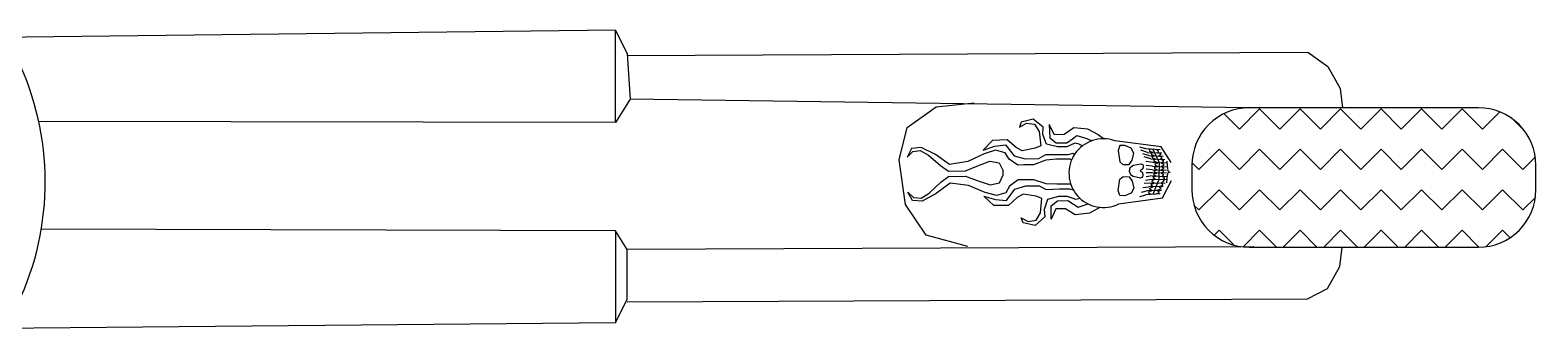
# Model space of a CAD drawing. Header units: millimetres. Extents: x -3208.28 to -3205.6, y 1772.97 to 1773.83.
# Drawn here: x -3206.65 to -3205.598, y 1773.301 to 1773.51 of the extents above; entities that cross this region are included whole.
import ezdxf

# ---------------------------------------------------------------- set-up
doc = ezdxf.new("R2010")
doc.units = ezdxf.units.MM
doc.header["$LTSCALE"] = 10
doc.layers.add('Veículos', color=2, linetype='Continuous')

msp = doc.modelspace()

# ---------------------------------------------------------------- linework, layer by layer
at = {"layer": 'Veículos'}
for p, q in [((-3206.2408, 1773.5096), (-3206.7033, 1773.5041)), ((-3206.2408, 1773.5096), (-3206.2327, 1773.493)), ((-3206.2408, 1773.4451), (-3206.2408, 1773.5096)), ((-3206.2327, 1773.4917), (-3205.7574, 1773.4942)), ((-3206.2327, 1773.493), (-3206.2307, 1773.4614)), ((-3205.7574, 1773.4942), (-3205.7435, 1773.4842)), ((-3205.7435, 1773.4842), (-3205.7349, 1773.4688)), ((-3206.2307, 1773.4614), (-3206.2408, 1773.4451)), ((-3205.7983, 1773.4553), (-3206.2307, 1773.4614)), ((-3205.7349, 1773.4688), (-3205.7332, 1773.4552)), ((-3206.0372, 1773.4414), (-3206.017, 1773.4559)), ((-3206.017, 1773.4559), (-3205.9905, 1773.4588)), ((-3205.816, 1773.4512), (-3205.8052, 1773.4404)), ((-3205.8052, 1773.4404), (-3205.7911, 1773.4546)), ((-3205.7911, 1773.4546), (-3205.7769, 1773.4404)), ((-3205.7769, 1773.4404), (-3205.7628, 1773.4546)), ((-3205.7628, 1773.4546), (-3205.7486, 1773.4404)), ((-3205.7486, 1773.4404), (-3205.7345, 1773.4546)), ((-3205.7345, 1773.4546), (-3205.7204, 1773.4404)), ((-3205.7204, 1773.4404), (-3205.7062, 1773.4546)), ((-3205.7062, 1773.4546), (-3205.6921, 1773.4404)), ((-3205.6921, 1773.4404), (-3205.6779, 1773.4546)), ((-3205.6779, 1773.4546), (-3205.6638, 1773.4404)), ((-3205.6638, 1773.4404), (-3205.6497, 1773.4546)), ((-3205.6497, 1773.4546), (-3205.6355, 1773.4404)), ((-3205.6355, 1773.4404), (-3205.6234, 1773.4525)), ((-3206.2408, 1773.4451), (-3206.6437, 1773.4456)), ((-3206.0428, 1773.4189), (-3206.0372, 1773.4414)), ((-3205.9575, 1773.4453), (-3205.9588, 1773.4417)), ((-3205.9588, 1773.4417), (-3205.9539, 1773.4446)), ((-3205.9493, 1773.4474), (-3205.9575, 1773.4453)), ((-3205.9539, 1773.4446), (-3205.9482, 1773.4438)), ((-3205.9422, 1773.4418), (-3205.9493, 1773.4474)), ((-3205.9482, 1773.4438), (-3205.945, 1773.4388)), ((-3205.9424, 1773.4365), (-3205.9422, 1773.4418)), ((-3205.9342, 1773.4364), (-3205.9379, 1773.4436)), ((-3205.9379, 1773.4436), (-3205.9376, 1773.4343)), ((-3205.9209, 1773.4412), (-3205.9276, 1773.4367)), ((-3205.9109, 1773.4403), (-3205.9209, 1773.4412)), ((-3205.9036, 1773.4364), (-3205.9109, 1773.4403)), ((-3205.6141, 1773.4473), (-3205.6072, 1773.4404)), ((-3205.6072, 1773.4404), (-3205.6071, 1773.4406)), ((-3205.9775, 1773.4325), (-3205.9842, 1773.4256)), ((-3205.9673, 1773.4329), (-3205.9775, 1773.4325)), ((-3205.976, 1773.4284), (-3205.9685, 1773.4294)), ((-3205.9685, 1773.4294), (-3205.9624, 1773.4217)), ((-3205.9611, 1773.4276), (-3205.9673, 1773.4329)), ((-3205.9439, 1773.4288), (-3205.9477, 1773.427)), ((-3205.945, 1773.4388), (-3205.9439, 1773.4288)), ((-3205.9399, 1773.4298), (-3205.9424, 1773.4365)), ((-3205.9321, 1773.4279), (-3205.9399, 1773.4298)), ((-3205.9376, 1773.4343), (-3205.9331, 1773.4309)), ((-3205.9276, 1773.4367), (-3205.9342, 1773.4364)), ((-3205.9331, 1773.4309), (-3205.9257, 1773.4309)), ((-3205.9257, 1773.4309), (-3205.9218, 1773.4336)), ((-3205.9201, 1773.4305), (-3205.9257, 1773.4281)), ((-3205.9218, 1773.4336), (-3205.9186, 1773.4358)), ((-3205.917, 1773.4298), (-3205.9201, 1773.4305)), ((-3205.9186, 1773.4358), (-3205.9116, 1773.4338)), ((-3205.917, 1773.4298), (-3205.9145, 1773.4288)), ((-3205.9116, 1773.4338), (-3205.9083, 1773.4321)), ((-3205.9036, 1773.4364), (-3205.8995, 1773.4335)), ((-3205.8597, 1773.4281), (-3205.8922, 1773.4322)), ((-3205.8887, 1773.4289), (-3205.8899, 1773.4254)), ((-3205.8851, 1773.429), (-3205.8887, 1773.4289)), ((-3205.8808, 1773.4271), (-3205.8851, 1773.429)), ((-3206.0383, 1773.3876), (-3206.0428, 1773.4189)), ((-3206.0342, 1773.4268), (-3206.0372, 1773.4208)), ((-3206.0372, 1773.4208), (-3206.0333, 1773.4248)), ((-3206.0273, 1773.4276), (-3206.0342, 1773.4268)), ((-3206.0333, 1773.4248), (-3206.028, 1773.4254)), ((-3206.028, 1773.4254), (-3206.0222, 1773.4221)), ((-3206.0174, 1773.4226), (-3206.0273, 1773.4276)), ((-3206.0222, 1773.4221), (-3206.0139, 1773.4149)), ((-3206.0075, 1773.4157), (-3206.0174, 1773.4226)), ((-3205.9833, 1773.4232), (-3205.9947, 1773.4178)), ((-3205.9842, 1773.4256), (-3205.976, 1773.4284)), ((-3205.9754, 1773.4256), (-3205.9833, 1773.4232)), ((-3205.9688, 1773.4239), (-3205.9754, 1773.4256)), ((-3205.9659, 1773.4193), (-3205.9688, 1773.4239)), ((-3205.9599, 1773.4152), (-3205.9659, 1773.4193)), ((-3205.9624, 1773.4217), (-3205.9547, 1773.4195)), ((-3205.9568, 1773.4252), (-3205.9611, 1773.4276)), ((-3205.9477, 1773.427), (-3205.9568, 1773.4252)), ((-3205.9547, 1773.4195), (-3205.9452, 1773.4198)), ((-3205.9404, 1773.4187), (-3205.949, 1773.4155)), ((-3205.9452, 1773.4198), (-3205.9404, 1773.4226)), ((-3205.9404, 1773.4226), (-3205.9312, 1773.4226)), ((-3205.9329, 1773.4193), (-3205.9404, 1773.4187)), ((-3205.9233, 1773.4194), (-3205.9329, 1773.4193)), ((-3205.9257, 1773.4281), (-3205.9321, 1773.4279)), ((-3205.9312, 1773.4226), (-3205.9244, 1773.4227)), ((-3205.9244, 1773.4227), (-3205.9216, 1773.4236)), ((-3205.9233, 1773.4194), (-3205.9222, 1773.419)), ((-3205.9216, 1773.4236), (-3205.9202, 1773.4227)), ((-3205.8899, 1773.4254), (-3205.8886, 1773.4175)), ((-3205.8821, 1773.4157), (-3205.8801, 1773.4187)), ((-3205.879, 1773.4236), (-3205.8808, 1773.4271)), ((-3205.8801, 1773.4187), (-3205.879, 1773.4236)), ((-3205.875, 1773.4281), (-3205.8708, 1773.4268)), ((-3205.8694, 1773.4241), (-3205.8739, 1773.4257)), ((-3205.8683, 1773.422), (-3205.8725, 1773.4232)), ((-3205.867, 1773.4196), (-3205.8717, 1773.421)), ((-3205.8708, 1773.4268), (-3205.8604, 1773.4262)), ((-3205.8694, 1773.4241), (-3205.8593, 1773.4238)), ((-3205.8683, 1773.422), (-3205.8583, 1773.4214)), ((-3205.8679, 1773.4261), (-3205.8664, 1773.4265)), ((-3205.8676, 1773.4247), (-3205.8679, 1773.4261)), ((-3205.8656, 1773.424), (-3205.8676, 1773.4247)), ((-3205.867, 1773.4196), (-3205.8572, 1773.4191)), ((-3205.8666, 1773.4235), (-3205.8656, 1773.424)), ((-3205.8663, 1773.4224), (-3205.8666, 1773.4235)), ((-3205.8648, 1773.4218), (-3205.8663, 1773.4224)), ((-3205.866, 1773.4213), (-3205.8648, 1773.4218)), ((-3205.8658, 1773.4203), (-3205.866, 1773.4213)), ((-3205.8639, 1773.4194), (-3205.8658, 1773.4203)), ((-3205.8609, 1773.4169), (-3205.8656, 1773.4265)), ((-3205.8648, 1773.4188), (-3205.8639, 1773.4194)), ((-3205.8646, 1773.4177), (-3205.8648, 1773.4188)), ((-3205.8632, 1773.4264), (-3205.8621, 1773.4257)), ((-3205.862, 1773.4248), (-3205.8624, 1773.4239)), ((-3205.8624, 1773.4239), (-3205.8604, 1773.4235)), ((-3205.8621, 1773.4257), (-3205.862, 1773.4248)), ((-3205.8602, 1773.4223), (-3205.8614, 1773.4216)), ((-3205.8614, 1773.4216), (-3205.8598, 1773.4211)), ((-3205.8594, 1773.4199), (-3205.8606, 1773.4193)), ((-3205.8606, 1773.4193), (-3205.8585, 1773.4186)), ((-3205.8604, 1773.4235), (-3205.8602, 1773.4223)), ((-3205.8598, 1773.4211), (-3205.8594, 1773.4199)), ((-3205.8528, 1773.4171), (-3205.8597, 1773.4281)), ((-3205.8585, 1773.4186), (-3205.8583, 1773.4176)), ((-3205.8335, 1773.4121), (-3205.8194, 1773.4263)), ((-3205.8194, 1773.4263), (-3205.8052, 1773.4121)), ((-3205.8052, 1773.4121), (-3205.7911, 1773.4263)), ((-3205.7911, 1773.4263), (-3205.7769, 1773.4121)), ((-3205.7769, 1773.4121), (-3205.7628, 1773.4263)), ((-3205.7628, 1773.4263), (-3205.7486, 1773.4121)), ((-3205.7486, 1773.4121), (-3205.7345, 1773.4263)), ((-3205.7345, 1773.4263), (-3205.7204, 1773.4121)), ((-3205.7204, 1773.4121), (-3205.7062, 1773.4263)), ((-3205.7062, 1773.4263), (-3205.6921, 1773.4121)), ((-3205.6921, 1773.4121), (-3205.6779, 1773.4263)), ((-3205.6779, 1773.4263), (-3205.6638, 1773.4121)), ((-3205.6638, 1773.4121), (-3205.6497, 1773.4263)), ((-3205.6497, 1773.4263), (-3205.6355, 1773.4121)), ((-3205.6355, 1773.4121), (-3205.6214, 1773.4263)), ((-3205.6214, 1773.4263), (-3205.6072, 1773.4121)), ((-3205.6072, 1773.4121), (-3205.5985, 1773.4209)), ((-3206.0139, 1773.4149), (-3206.0082, 1773.411)), ((-3206.0082, 1773.411), (-3205.9965, 1773.4112)), ((-3205.9947, 1773.4178), (-3206.0075, 1773.4157)), ((-3205.9965, 1773.4112), (-3205.9886, 1773.4145)), ((-3205.9886, 1773.4145), (-3205.9795, 1773.4179)), ((-3205.9795, 1773.4179), (-3205.9729, 1773.4169)), ((-3205.9729, 1773.4169), (-3205.9702, 1773.4113)), ((-3205.9726, 1773.4028), (-3205.9701, 1773.4085)), ((-3205.9701, 1773.4085), (-3205.9702, 1773.4113)), ((-3205.9556, 1773.4154), (-3205.9599, 1773.4152)), ((-3205.949, 1773.4155), (-3205.9556, 1773.4154)), ((-3205.8886, 1773.4175), (-3205.8865, 1773.4156)), ((-3205.8865, 1773.4156), (-3205.8821, 1773.4157)), ((-3205.8818, 1773.4123), (-3205.8819, 1773.4114)), ((-3205.8819, 1773.4106), (-3205.8819, 1773.4114)), ((-3205.8819, 1773.4106), (-3205.8811, 1773.4087)), ((-3205.8818, 1773.4123), (-3205.881, 1773.4141)), ((-3205.8811, 1773.4087), (-3205.8793, 1773.4076)), ((-3205.881, 1773.4141), (-3205.8791, 1773.4151)), ((-3205.8791, 1773.4151), (-3205.8741, 1773.4161)), ((-3205.8739, 1773.4118), (-3205.8745, 1773.4113)), ((-3205.8739, 1773.4107), (-3205.8745, 1773.4113)), ((-3205.8741, 1773.4161), (-3205.8727, 1773.4157)), ((-3205.8725, 1773.4127), (-3205.8739, 1773.4118)), ((-3205.8726, 1773.4098), (-3205.8739, 1773.4107)), ((-3205.8729, 1773.4068), (-3205.8724, 1773.4083)), ((-3205.8727, 1773.4157), (-3205.8724, 1773.4142)), ((-3205.8724, 1773.4083), (-3205.8726, 1773.4098)), ((-3205.8724, 1773.4142), (-3205.8725, 1773.4127)), ((-3205.8657, 1773.4171), (-3205.8705, 1773.4178)), ((-3205.8658, 1773.4144), (-3205.8703, 1773.415)), ((-3205.866, 1773.4099), (-3205.8703, 1773.4099)), ((-3205.8659, 1773.412), (-3205.8702, 1773.4124)), ((-3205.8561, 1773.4095), (-3205.866, 1773.4099)), ((-3205.8659, 1773.412), (-3205.8561, 1773.4117)), ((-3205.8658, 1773.4144), (-3205.8561, 1773.414)), ((-3205.8561, 1773.4166), (-3205.8657, 1773.4171)), ((-3205.8648, 1773.4093), (-3205.8628, 1773.4097)), ((-3205.8648, 1773.4083), (-3205.8648, 1773.4093)), ((-3205.8635, 1773.4076), (-3205.8648, 1773.4083)), ((-3205.862, 1773.4169), (-3205.8646, 1773.4177)), ((-3205.8645, 1773.4115), (-3205.8627, 1773.4119)), ((-3205.8645, 1773.4106), (-3205.8645, 1773.4115)), ((-3205.8628, 1773.4097), (-3205.8645, 1773.4106)), ((-3205.8642, 1773.4138), (-3205.8622, 1773.4143)), ((-3205.8642, 1773.4127), (-3205.8642, 1773.4138)), ((-3205.8627, 1773.4119), (-3205.8642, 1773.4127)), ((-3205.8639, 1773.4161), (-3205.862, 1773.4169)), ((-3205.8638, 1773.415), (-3205.8639, 1773.4161)), ((-3205.8622, 1773.4143), (-3205.8638, 1773.415)), ((-3205.8612, 1773.4053), (-3205.8609, 1773.4169)), ((-3205.8583, 1773.4176), (-3205.8598, 1773.4168)), ((-3205.8598, 1773.4168), (-3205.8582, 1773.4159)), ((-3205.8582, 1773.415), (-3205.8598, 1773.4142)), ((-3205.8598, 1773.4142), (-3205.8584, 1773.4136)), ((-3205.8586, 1773.4124), (-3205.8597, 1773.4118)), ((-3205.8597, 1773.4118), (-3205.8583, 1773.4112)), ((-3205.8583, 1773.4101), (-3205.8597, 1773.4096)), ((-3205.8597, 1773.4096), (-3205.8583, 1773.409)), ((-3205.8583, 1773.408), (-3205.859, 1773.4074)), ((-3205.8582, 1773.4129), (-3205.8586, 1773.4123)), ((-3205.8584, 1773.4135), (-3205.8582, 1773.4129)), ((-3205.8583, 1773.4111), (-3205.8583, 1773.41)), ((-3205.8583, 1773.4089), (-3205.8581, 1773.4084)), ((-3205.8581, 1773.4084), (-3205.8583, 1773.4079)), ((-3205.8582, 1773.4158), (-3205.8582, 1773.4149)), ((-3205.8559, 1773.418), (-3205.8554, 1773.4123)), ((-3205.8559, 1773.4028), (-3205.8554, 1773.4085)), ((-3205.8554, 1773.4122), (-3205.8546, 1773.4105)), ((-3205.8554, 1773.4085), (-3205.8546, 1773.4102)), ((-3205.8546, 1773.4105), (-3205.8534, 1773.4103)), ((-3205.8546, 1773.4102), (-3205.8534, 1773.4103)), ((-3205.8383, 1773.417), (-3205.8335, 1773.4121)), ((-3206.0217, 1773.3957), (-3206.0137, 1773.4032)), ((-3206.0072, 1773.4026), (-3206.0169, 1773.3953)), ((-3206.0137, 1773.4032), (-3206.0082, 1773.4073)), ((-3206.0082, 1773.4073), (-3205.9964, 1773.4076)), ((-3205.9944, 1773.401), (-3206.0072, 1773.4026)), ((-3205.9964, 1773.4076), (-3205.9884, 1773.4045)), ((-3205.9828, 1773.3961), (-3205.9944, 1773.401)), ((-3205.9884, 1773.4045), (-3205.9792, 1773.4014)), ((-3205.9792, 1773.4014), (-3205.9726, 1773.4028)), ((-3205.9656, 1773.4006), (-3205.9683, 1773.3958)), ((-3205.9678, 1773.3904), (-3205.962, 1773.3983)), ((-3205.9597, 1773.4049), (-3205.9656, 1773.4006)), ((-3205.962, 1773.3983), (-3205.9544, 1773.4008)), ((-3205.9554, 1773.4049), (-3205.9597, 1773.4049)), ((-3205.9488, 1773.405), (-3205.9554, 1773.4049)), ((-3205.9544, 1773.4008), (-3205.9449, 1773.4008)), ((-3205.9401, 1773.4021), (-3205.9488, 1773.405)), ((-3205.9449, 1773.4008), (-3205.94, 1773.3982)), ((-3205.9326, 1773.4018), (-3205.9401, 1773.4021)), ((-3205.94, 1773.3982), (-3205.9308, 1773.3986)), ((-3205.9229, 1773.402), (-3205.9326, 1773.4018)), ((-3205.9308, 1773.3986), (-3205.9239, 1773.3987)), ((-3205.9239, 1773.3987), (-3205.9211, 1773.3979)), ((-3205.8899, 1773.3974), (-3205.8886, 1773.4053)), ((-3205.8886, 1773.3939), (-3205.8899, 1773.3974)), ((-3205.8886, 1773.4053), (-3205.8864, 1773.4072)), ((-3205.8864, 1773.4072), (-3205.8821, 1773.4071)), ((-3205.8821, 1773.4071), (-3205.88, 1773.4041)), ((-3205.879, 1773.3992), (-3205.8808, 1773.3957)), ((-3205.88, 1773.4041), (-3205.879, 1773.3992)), ((-3205.8793, 1773.4076), (-3205.8743, 1773.4064)), ((-3205.8743, 1773.4064), (-3205.8729, 1773.4068)), ((-3205.8694, 1773.3973), (-3205.8737, 1773.3961)), ((-3205.8725, 1773.3996), (-3205.8684, 1773.4)), ((-3205.8673, 1773.4027), (-3205.8716, 1773.4023)), ((-3205.8707, 1773.4048), (-3205.8662, 1773.4054)), ((-3205.8661, 1773.4077), (-3205.8703, 1773.4071)), ((-3205.8595, 1773.3975), (-3205.8694, 1773.3973)), ((-3205.8685, 1773.3965), (-3205.8663, 1773.3974)), ((-3205.8583, 1773.4002), (-3205.8684, 1773.4)), ((-3205.8678, 1773.3991), (-3205.8653, 1773.4)), ((-3205.8677, 1773.3983), (-3205.8678, 1773.3991)), ((-3205.8663, 1773.3974), (-3205.8677, 1773.3983)), ((-3205.8673, 1773.4027), (-3205.8571, 1773.4028)), ((-3205.8666, 1773.4019), (-3205.8646, 1773.4027)), ((-3205.8666, 1773.401), (-3205.8666, 1773.4019)), ((-3205.8653, 1773.4), (-3205.8666, 1773.401)), ((-3205.8662, 1773.4054), (-3205.8561, 1773.4051)), ((-3205.8661, 1773.4077), (-3205.8561, 1773.4073)), ((-3205.8661, 1773.4036), (-3205.8658, 1773.4046)), ((-3205.8646, 1773.4027), (-3205.8661, 1773.4036)), ((-3205.8658, 1773.4046), (-3205.864, 1773.4054)), ((-3205.8655, 1773.3949), (-3205.8612, 1773.4053)), ((-3205.8652, 1773.4071), (-3205.8635, 1773.4076)), ((-3205.8652, 1773.4062), (-3205.8652, 1773.4071)), ((-3205.864, 1773.4054), (-3205.8652, 1773.4062)), ((-3205.8603, 1773.3983), (-3205.8628, 1773.3974)), ((-3205.8628, 1773.3974), (-3205.8615, 1773.3967)), ((-3205.8591, 1773.401), (-3205.8613, 1773.4001)), ((-3205.8613, 1773.4001), (-3205.8601, 1773.3993)), ((-3205.8601, 1773.3993), (-3205.8603, 1773.3983)), ((-3205.8581, 1773.4038), (-3205.8599, 1773.4028)), ((-3205.8599, 1773.4028), (-3205.8589, 1773.4022)), ((-3205.8589, 1773.4022), (-3205.8591, 1773.401)), ((-3205.859, 1773.4074), (-3205.8576, 1773.4065)), ((-3205.8589, 1773.3923), (-3205.8527, 1773.4044)), ((-3205.8577, 1773.4056), (-3205.8587, 1773.4051)), ((-3205.8587, 1773.4051), (-3205.858, 1773.4046)), ((-3205.858, 1773.4046), (-3205.8581, 1773.4038)), ((-3205.8577, 1773.4065), (-3205.8577, 1773.4056)), ((-3205.8335, 1773.3839), (-3205.8194, 1773.398)), ((-3205.8194, 1773.398), (-3205.8052, 1773.3839)), ((-3205.8052, 1773.3839), (-3205.7911, 1773.398)), ((-3205.7911, 1773.398), (-3205.7769, 1773.3839)), ((-3205.7769, 1773.3839), (-3205.7628, 1773.398)), ((-3205.7628, 1773.398), (-3205.7486, 1773.3839)), ((-3205.7486, 1773.3839), (-3205.7345, 1773.398)), ((-3205.7345, 1773.398), (-3205.7204, 1773.3839)), ((-3205.7204, 1773.3839), (-3205.7062, 1773.398)), ((-3205.7062, 1773.398), (-3205.6921, 1773.3839)), ((-3205.6921, 1773.3839), (-3205.6779, 1773.398)), ((-3205.6779, 1773.398), (-3205.6638, 1773.3839)), ((-3205.6638, 1773.3839), (-3205.6497, 1773.398)), ((-3205.6497, 1773.398), (-3205.6355, 1773.3839)), ((-3205.6355, 1773.3839), (-3205.6214, 1773.398)), ((-3205.6214, 1773.398), (-3205.6072, 1773.3839)), ((-3206.0238, 1773.3662), (-3206.0383, 1773.3876)), ((-3206.0368, 1773.3964), (-3206.0327, 1773.3926)), ((-3206.0335, 1773.3905), (-3206.0368, 1773.3964)), ((-3206.0266, 1773.39), (-3206.0335, 1773.3905)), ((-3206.0327, 1773.3926), (-3206.0273, 1773.3922)), ((-3206.0273, 1773.3922), (-3206.0217, 1773.3957)), ((-3206.0169, 1773.3953), (-3206.0266, 1773.39)), ((-3205.9836, 1773.3936), (-3205.9754, 1773.3911)), ((-3205.9767, 1773.3869), (-3205.9836, 1773.3936)), ((-3205.9749, 1773.3939), (-3205.9828, 1773.3961)), ((-3205.9665, 1773.3869), (-3205.9767, 1773.3869)), ((-3205.9754, 1773.3911), (-3205.9678, 1773.3904)), ((-3205.9683, 1773.3958), (-3205.9749, 1773.3939)), ((-3205.9604, 1773.3925), (-3205.9665, 1773.3869)), ((-3205.9562, 1773.395), (-3205.9604, 1773.3925)), ((-3205.947, 1773.3935), (-3205.9562, 1773.395)), ((-3205.9432, 1773.3919), (-3205.947, 1773.3935)), ((-3205.944, 1773.3819), (-3205.9432, 1773.3919)), ((-3205.9392, 1773.3911), (-3205.9415, 1773.3842)), ((-3205.9315, 1773.3932), (-3205.9392, 1773.3911)), ((-3205.9367, 1773.3867), (-3205.9323, 1773.3902)), ((-3205.9367, 1773.3774), (-3205.9367, 1773.3867)), ((-3205.9323, 1773.3902), (-3205.9249, 1773.3905)), ((-3205.9251, 1773.3933), (-3205.9315, 1773.3932)), ((-3205.9193, 1773.3911), (-3205.9251, 1773.3933)), ((-3205.9249, 1773.3905), (-3205.921, 1773.3879)), ((-3205.921, 1773.3879), (-3205.9177, 1773.3858)), ((-3205.9163, 1773.3919), (-3205.9193, 1773.3911)), ((-3205.9177, 1773.3858), (-3205.9108, 1773.3881)), ((-3205.8895, 1773.3881), (-3205.8589, 1773.3923)), ((-3205.8851, 1773.3938), (-3205.8886, 1773.3939)), ((-3205.8808, 1773.3957), (-3205.8851, 1773.3938)), ((-3205.8747, 1773.3933), (-3205.8705, 1773.3945)), ((-3205.8605, 1773.3952), (-3205.8705, 1773.3945)), ((-3205.8685, 1773.3957), (-3205.8685, 1773.3965)), ((-3205.8671, 1773.3948), (-3205.8685, 1773.3957)), ((-3205.8617, 1773.3957), (-3205.8638, 1773.395)), ((-3205.8615, 1773.3967), (-3205.8617, 1773.3957)), ((-3205.8369, 1773.3873), (-3205.8335, 1773.3839)), ((-3205.6072, 1773.3839), (-3205.5985, 1773.3926)), ((-3205.9576, 1773.3784), (-3205.9526, 1773.3758)), ((-3205.9562, 1773.3749), (-3205.9576, 1773.3784)), ((-3205.9526, 1773.3758), (-3205.947, 1773.3767)), ((-3205.9411, 1773.379), (-3205.9479, 1773.3731)), ((-3205.947, 1773.3767), (-3205.944, 1773.3819)), ((-3205.9415, 1773.3842), (-3205.9411, 1773.379)), ((-3205.9333, 1773.3846), (-3205.9367, 1773.3774)), ((-3205.9266, 1773.3846), (-3205.9333, 1773.3846)), ((-3205.9198, 1773.3804), (-3205.9266, 1773.3846)), ((-3205.9098, 1773.3816), (-3205.9198, 1773.3804)), ((-3205.9027, 1773.3857), (-3205.9098, 1773.3816)), ((-3206.2408, 1773.3694), (-3206.6419, 1773.3704)), ((-3206.2327, 1773.3563), (-3206.2408, 1773.3694)), ((-3206.2408, 1773.3694), (-3206.2408, 1773.305)), ((-3205.9947, 1773.3583), (-3206.0238, 1773.3662)), ((-3205.9479, 1773.3731), (-3205.9562, 1773.3749)), ((-3205.8228, 1773.3663), (-3205.8194, 1773.3697)), ((-3205.8194, 1773.3697), (-3205.809, 1773.3594)), ((-3205.8026, 1773.3582), (-3205.7911, 1773.3697)), ((-3205.7911, 1773.3697), (-3205.7793, 1773.3579)), ((-3205.7746, 1773.3579), (-3205.7628, 1773.3697)), ((-3205.7628, 1773.3697), (-3205.751, 1773.3579)), ((-3205.7463, 1773.3579), (-3205.7345, 1773.3697)), ((-3205.7345, 1773.3697), (-3205.7227, 1773.3579)), ((-3205.718, 1773.3579), (-3205.7062, 1773.3697)), ((-3205.7062, 1773.3697), (-3205.6944, 1773.3579)), ((-3205.6897, 1773.3579), (-3205.6779, 1773.3697)), ((-3205.6779, 1773.3697), (-3205.6661, 1773.3579)), ((-3205.6614, 1773.3579), (-3205.6497, 1773.3697)), ((-3205.6497, 1773.3697), (-3205.6379, 1773.3579)), ((-3205.6328, 1773.3583), (-3205.6214, 1773.3697)), ((-3205.6214, 1773.3697), (-3205.6161, 1773.3645)), ((-3205.795, 1773.3581), (-3206.2327, 1773.3563)), ((-3206.2327, 1773.3215), (-3206.2327, 1773.3563)), ((-3205.735, 1773.3444), (-3205.7334, 1773.358)), ((-3205.7436, 1773.329), (-3205.735, 1773.3444)), ((-3205.7575, 1773.3218), (-3205.7436, 1773.329)), ((-3206.2408, 1773.305), (-3206.2327, 1773.3215)), ((-3206.2327, 1773.3197), (-3205.7575, 1773.3218)), ((-3206.2408, 1773.305), (-3206.6929, 1773.3008))]:
    msp.add_line(p, q, dxfattribs=at)
msp.add_lwpolyline([(-3205.7983, 1773.3579), (-3205.6381, 1773.3579, 0.414214), (-3205.5981, 1773.3979), (-3205.5981, 1773.4153, 0.414214), (-3205.6381, 1773.4553), (-3205.7983, 1773.4553, 0.414214), (-3205.8383, 1773.4153), (-3205.8383, 1773.3979, 0.414214)], format="xyb", close=True, dxfattribs=at)
for centre, radius, start, end in [((-3206.8381, 1773.4035), 0.199, 336.3246, 27.1958), ((-3205.9002, 1773.4096), 0.024, 70.5588, 296.5676)]:
    msp.add_arc(centre, radius, start, end, dxfattribs=at)

doc.saveas('drawing.dxf')
